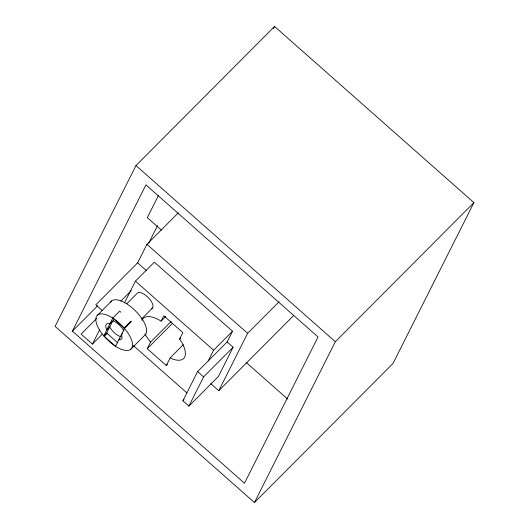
<?xml version="1.0" encoding="UTF-8"?>
<svg xmlns="http://www.w3.org/2000/svg" width="529" height="529" viewBox="0 0 529 529"><rect width="100%" height="100%" fill="white"/><g stroke="black" fill="none" stroke-linecap="round" stroke-linejoin="round"><path stroke-width="0.79" d="M135.979 165.557L55.095 326.38L254.442 502.55L393.021 363.443L473.905 202.62L274.558 26.45L135.979 165.557L335.326 341.727L254.442 502.55M72.387 331.141L145.944 184.879L318.041 336.966L244.484 483.228L72.387 331.141L97.839 305.59M158.323 195.723L147.3 217.644L161.464 230.155M96.774 318.339L81.089 334.09L92.423 344.108L99.776 329.494M102.348 310.668L95.789 304.863L137.619 262.867L146.936 244.345L178.326 212.837M148.656 243.267L157.549 225.585M112.789 318.061L103.803 335.935L115.54 346.31A23.845 10.17 44.9 0 0 131.602 348.353A23.845 10.17 44.9 0 0 126.133 330.433L122.126 325.778L117.577 321.559L112.789 318.061A23.845 10.17 44.9 0 0 96.734 316.025A23.845 10.17 44.9 0 0 102.196 333.938L106.203 338.593L110.753 342.812L115.54 346.31L124.527 328.436L112.789 318.061L119.66 311.171L120.843 312.222M103.843 335.855L106.713 332.972L112.73 321.01L113.642 321.262A10.593 4.516 44.9 0 1 123.231 329.739L123.931 331.088M124.546 302.819L135.444 281.144L154.349 262.166L232.509 331.24L227.113 341.959L197.608 371.576L182.908 400.797L188.906 406.1L218.411 376.476L233.11 347.255L227.113 341.959M273.44 28.665L274.558 26.45M167.462 364.382L166.311 365.539L147.241 348.684L150.534 342.131L171.217 321.368M142.089 320.382A28.434 12.127 44.9 0 1 160.056 320.475L161.081 321.163L163.792 315.773L182.862 332.629L179.635 339.036L180.501 340.22A28.434 12.127 44.9 0 1 172.441 358.973L170.159 357.888L166.311 365.539M208.214 360.93L213.604 350.211L232.509 331.24M188.906 406.1L203.605 376.879L233.11 347.255M210.727 383.631L218.755 390.733L247.625 333.323L279.014 301.821M97.627 315.039L111.718 300.895M120.883 301.074L131.199 290.712M126.861 303.692L137.355 293.159A10.593 4.516 44.9 0 1 148.966 298.343A10.593 4.516 44.9 0 1 151.354 308.645M114.443 319.291L109.86 323.893L108.934 323.636A10.593 4.516 44.9 0 0 106.355 328.76L106.891 329.798L109.761 326.915L110.29 327.947A10.593 4.516 44.9 0 0 119.878 336.418L121.081 336.748M92.423 344.108L102.17 334.321M104.279 336.358L107.149 333.475L106.713 332.972M124.057 328.02L130.921 321.123L131.351 321.625L124.487 328.522M122.556 333.488L121.406 334.639A10.593 4.516 44.9 0 1 118.853 339.803L119.964 338.639M141.342 319.172L152.418 308.057M130.703 349.332L144.794 335.194A23.845 10.17 44.9 0 0 134.551 309.987A23.845 10.17 44.9 0 0 110.482 302.482M161.081 321.163L165.676 316.547M147.241 348.684L172.593 323.232M179.635 339.036L180.779 337.892M170.159 357.888L183.285 344.71M182.908 400.797L184.026 399.679M218.755 390.733L293.734 315.463M335.326 341.727L473.905 202.62M146.936 244.345L247.625 333.323M137.619 262.867L146.573 270.775M246.124 362.391L287.604 399.045M135.444 281.144L213.604 350.211M197.608 371.576L203.605 376.879M133.295 345.523L186.83 392.835M107.149 333.475L117.815 342.904M150.534 342.131L146.513 336.623A28.434 12.127 44.9 0 1 144.86 333.799"/></g></svg>
